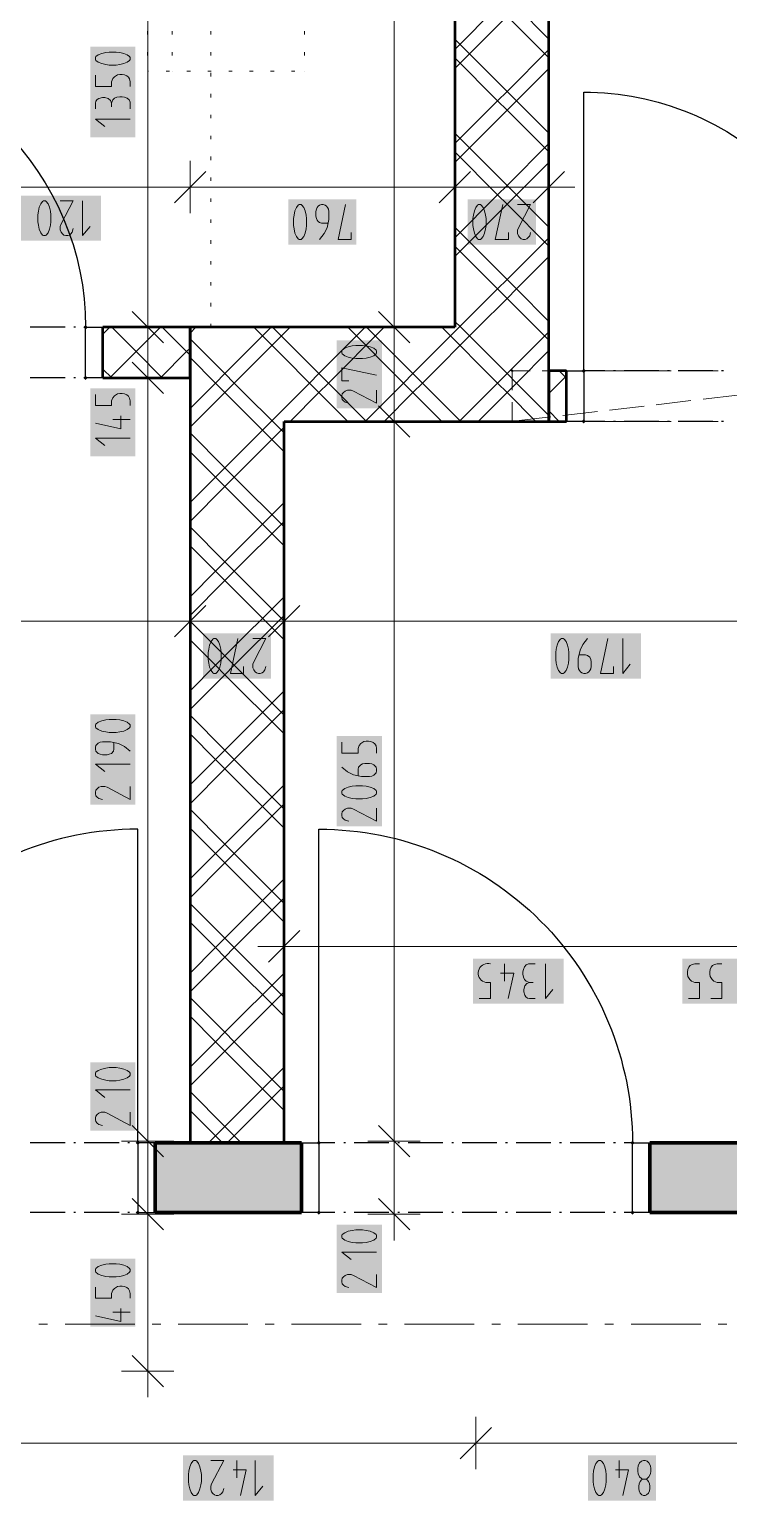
# Model space of a CAD drawing. Header units: millimetres. Extents: x 0 to 594, y 0 to 420.
# Drawn here: x 488.66 to 509.23, y 229.89 to 273.16 of the extents above; entities that cross this region are included whole.
import ezdxf

# ---------------------------------------------------------------- set-up
doc = ezdxf.new("R2010")
doc.units = ezdxf.units.MM
doc.header["$LTSCALE"] = 8
for name, color, linetype in [('PDF_Dvere', 7, 'Continuous'), ('PDF_Koty delkove', 7, 'Continuous'), ('PDF_Nabytek', 7, 'Continuous'), ('PDF_Osy hlavni', 7, 'Continuous'), ('PDF_Preklady', 7, 'Continuous'), ('PDF_Pricky zdene', 7, 'Continuous'), ('PDF_Steny akusticke', 7, 'Continuous'), ('PDF_Steny obvodove nosne', 7, 'Continuous')]:
    doc.layers.add(name, color=color, linetype=linetype)

msp = doc.modelspace()

# ---------------------------------------------------------------- linework, layer by layer
at = {"layer": 'PDF_Dvere', "lineweight": 25}
for points in [[(482.112, 264.398), (482.112, 272.598, -0.414213), (490.312, 264.398), (490.272, 264.398)], [(505.596, 263.117), (504.97, 263.117), (504.97, 271.317, -0.414214), (513.17, 263.117), (512.514, 263.117)], [(491.849, 240.413), (491.849, 249.638, 0.414214), (482.624, 240.413), (483.353, 240.413)], [(497.652, 240.413), (497.18, 240.413), (497.18, 249.638, -0.414214), (506.405, 240.413), (506.159, 240.413)]]:
    msp.add_lwpolyline(points, format="xyb", dxfattribs=at)
for points in [[(489.708, 264.398), (488.683, 264.398)], [(490.016, 264.398), (489.965, 264.398)], [(505.903, 263.117), (505.852, 263.117)], [(507.184, 263.117), (506.159, 263.117)], [(507.492, 263.117), (507.441, 263.117)], [(508.773, 263.117), (507.748, 263.117)], [(509.081, 263.117), (509.029, 263.117)], [(489.708, 262.912), (488.683, 262.912)], [(490.016, 262.912), (489.965, 262.912)], [(490.312, 262.912), (490.272, 262.912)], [(505.596, 261.631), (504.97, 261.631)], [(505.903, 261.631), (505.852, 261.631)], [(507.184, 261.631), (506.159, 261.631)], [(507.492, 261.631), (507.441, 261.631)], [(508.773, 261.631), (507.748, 261.631)], [(509.081, 261.631), (509.029, 261.631)], [(489.708, 240.413), (488.683, 240.413)], [(490.016, 240.413), (489.965, 240.413)], [(491.297, 240.413), (490.272, 240.413)], [(491.604, 240.413), (491.553, 240.413)], [(497.959, 240.413), (497.908, 240.413)], [(499.241, 240.413), (498.216, 240.413)], [(499.548, 240.413), (499.497, 240.413)], [(500.829, 240.413), (499.804, 240.413)], [(501.137, 240.413), (501.086, 240.413)], [(502.418, 240.413), (501.393, 240.413)], [(502.726, 240.413), (502.674, 240.413)], [(504.007, 240.413), (502.982, 240.413)], [(504.314, 240.413), (504.263, 240.413)], [(505.596, 240.413), (504.571, 240.413)], [(505.903, 240.413), (505.852, 240.413)], [(489.708, 238.363), (488.683, 238.363)], [(490.016, 238.363), (489.965, 238.363)], [(491.297, 238.363), (490.272, 238.363)], [(491.604, 238.363), (491.553, 238.363)], [(497.652, 238.363), (497.18, 238.363)], [(497.959, 238.363), (497.908, 238.363)], [(499.241, 238.363), (498.216, 238.363)], [(499.548, 238.363), (499.497, 238.363)], [(500.829, 238.363), (499.804, 238.363)], [(501.137, 238.363), (501.086, 238.363)], [(502.418, 238.363), (501.393, 238.363)], [(502.726, 238.363), (502.674, 238.363)], [(504.007, 238.363), (502.982, 238.363)], [(504.314, 238.363), (504.263, 238.363)], [(505.596, 238.363), (504.571, 238.363)], [(505.903, 238.363), (505.852, 238.363)], [(506.405, 238.363), (506.159, 238.363)]]:
    msp.add_lwpolyline(points, dxfattribs=at)
for points in [[(490.824, 262.912), (490.312, 262.912), (490.312, 264.398), (490.824, 264.398)], [(504.97, 261.631), (504.457, 261.631), (504.457, 263.117), (504.97, 263.117)], [(491.849, 238.363), (492.362, 238.363), (492.362, 240.413), (491.849, 240.413)], [(497.18, 238.363), (496.667, 238.363), (496.667, 240.413), (497.18, 240.413)], [(506.917, 238.363), (506.405, 238.363), (506.405, 240.413), (506.917, 240.413)]]:
    msp.add_lwpolyline(points, close=True, dxfattribs=at)
at = {"layer": 'PDF_Dvere', "lineweight": 25, "transparency": 33554559}
for points in [[(490.376, 264.398), (490.312, 264.334), (490.312, 264.462), (490.248, 264.398)], [(505.034, 263.117), (504.97, 263.053), (504.97, 263.181), (504.906, 263.117)], [(490.376, 262.912), (490.312, 262.848), (490.312, 262.976), (490.248, 262.912)], [(505.034, 261.631), (504.97, 261.567), (504.97, 261.695), (504.906, 261.631)], [(491.913, 240.413), (491.849, 240.349), (491.849, 240.477), (491.785, 240.413)], [(497.244, 240.413), (497.18, 240.349), (497.18, 240.477), (497.116, 240.413)], [(506.469, 240.413), (506.405, 240.349), (506.405, 240.477), (506.341, 240.413)], [(491.913, 238.363), (491.849, 238.299), (491.849, 238.428), (491.785, 238.363)], [(497.244, 238.363), (497.18, 238.299), (497.18, 238.428), (497.116, 238.363)], [(506.469, 238.363), (506.405, 238.299), (506.405, 238.428), (506.341, 238.363)]]:
    msp.add_solid(points, dxfattribs=at)
at = {"layer": 'PDF_Koty delkove', "lineweight": 18}
for points in [[(499.39, 320.824), (499.39, 320.055), (499.39, 264.398), (499.39, 261.631), (499.39, 240.465), (499.39, 238.312), (499.39, 237.543)], [(492.14, 233.7), (492.14, 238.312), (492.14, 240.465), (492.14, 262.912), (492.14, 264.398), (492.14, 278.236), (492.14, 320.055)], [(490.602, 271.81), (490.602, 271.482), (491.08, 271.482), (491.08, 271.619), (491.115, 271.714), (491.166, 271.769), (491.251, 271.823), (491.319, 271.837), (491.387, 271.837), (491.456, 271.823), (491.524, 271.796), (491.575, 271.755), (491.61, 271.701), (491.627, 271.619), (491.627, 271.482)], [(490.602, 270.825), (490.602, 270.989), (490.619, 271.044), (490.654, 271.098), (490.705, 271.126), (490.806, 271.153), (490.875, 271.153), (490.977, 271.126), (491.046, 271.071), (491.08, 270.989), (491.08, 270.88)], [(491.319, 271.18), (491.234, 271.166), (491.166, 271.139), (491.115, 271.084), (491.08, 270.989)], [(491.627, 270.825), (491.627, 271.016), (491.592, 271.084), (491.541, 271.139), (491.456, 271.166), (491.387, 271.18), (491.319, 271.18)], [(491.627, 270.523), (490.602, 270.523), (490.875, 270.305)], [(493.387, 269.29), (493.387, 268.521), (493.387, 267.752)], [(501.177, 269.29), (501.177, 268.521), (501.177, 267.752)], [(503.945, 269.29), (503.945, 268.521), (503.945, 267.752)], [(493.849, 268.982), (492.926, 268.06)], [(501.638, 268.982), (500.716, 268.06)], [(504.406, 268.982), (503.483, 268.06)], [(503.945, 268.521), (501.497, 268.521), (501.177, 268.521), (493.387, 268.521), (481.087, 268.521), (478.935, 268.521), (477.807, 268.521), (460.383, 268.521), (459.511, 268.521), (457.051, 268.521), (456.179, 268.521), (438.755, 268.521), (437.628, 268.521), (436.142, 268.521)], [(503.945, 268.521), (504.713, 268.521)], [(489.047, 267.111), (489.074, 267.095), (489.129, 267.095), (489.157, 267.111), (489.211, 267.18), (489.252, 267.282), (489.28, 267.402), (489.294, 267.504), (489.294, 267.709), (489.28, 267.811), (489.252, 267.931), (489.211, 268.033), (489.157, 268.102), (489.129, 268.12), (489.074, 268.12), (489.047, 268.102), (488.992, 268.033), (488.951, 267.931), (488.924, 267.811), (488.91, 267.709)], [(489.567, 268.12), (489.951, 268.12), (489.594, 267.436), (489.567, 267.367), (489.567, 267.265), (489.594, 267.197), (489.635, 267.146), (489.676, 267.111), (489.732, 267.095), (489.786, 267.095), (489.841, 267.111), (489.882, 267.146), (489.923, 267.197), (489.951, 267.299)], [(490.224, 268.12), (490.224, 267.095), (490.443, 267.367)], [(497.446, 267.461), (497.255, 267.461), (497.2, 267.479), (497.159, 267.512), (497.131, 267.547), (497.104, 267.597), (497.09, 267.666), (497.09, 267.802), (497.104, 267.871), (497.131, 267.922), (497.159, 267.956), (497.2, 267.991), (497.255, 268.009), (497.309, 268.009), (497.364, 267.991), (497.405, 267.956), (497.432, 267.922)], [(497.432, 267.922), (497.46, 267.871), (497.474, 267.802), (497.474, 267.564), (497.419, 267.325), (497.337, 267.154), (497.2, 266.984)], [(498.131, 267.188), (498.131, 266.984), (497.747, 266.984), (497.966, 268.009)], [(502.753, 267.188), (502.753, 266.984), (502.369, 266.984), (502.588, 268.009)], [(503.026, 268.009), (503.41, 268.009), (503.053, 267.325), (503.026, 267.256), (503.026, 267.154), (503.053, 267.086), (503.094, 267.035), (503.135, 267), (503.19, 266.984), (503.245, 266.984)], [(488.91, 267.709), (488.91, 267.504), (488.924, 267.402), (488.951, 267.282), (488.992, 267.18), (489.047, 267.111)], [(503.245, 266.984), (503.3, 267), (503.341, 267.035), (503.382, 267.086), (503.41, 267.188)], [(492.601, 263.937), (491.679, 264.859)], [(499.851, 263.937), (498.928, 264.86)], [(492.909, 264.398), (492.14, 264.398), (491.371, 264.398)], [(500.158, 264.398), (499.39, 264.398), (498.621, 264.398)], [(497.868, 263.727), (497.852, 263.699), (497.852, 263.645), (497.868, 263.617), (497.937, 263.563), (498.04, 263.522), (498.16, 263.494), (498.261, 263.48), (498.466, 263.48), (498.568, 263.494), (498.688, 263.522), (498.791, 263.563), (498.86, 263.617), (498.877, 263.645), (498.877, 263.699), (498.86, 263.727), (498.791, 263.781), (498.688, 263.822), (498.568, 263.85), (498.466, 263.863)], [(498.466, 263.863), (498.261, 263.863), (498.16, 263.85), (498.04, 263.822), (497.937, 263.781), (497.868, 263.727)], [(492.601, 262.451), (491.679, 263.373)], [(498.056, 262.823), (497.852, 262.823), (497.852, 263.206), (498.877, 262.988)], [(492.909, 262.912), (492.14, 262.912), (491.371, 262.912)], [(490.602, 262.424), (490.602, 262.095), (491.08, 262.095), (491.08, 262.233), (491.115, 262.328), (491.166, 262.383), (491.251, 262.437), (491.319, 262.451), (491.387, 262.451), (491.456, 262.437), (491.524, 262.41), (491.575, 262.369), (491.61, 262.315), (491.627, 262.233), (491.627, 262.095)], [(498.877, 262.549), (498.877, 262.166), (498.193, 262.522), (498.125, 262.549), (498.022, 262.549), (497.955, 262.522), (497.903, 262.481), (497.868, 262.44), (497.852, 262.385), (497.852, 262.331), (497.868, 262.276), (497.903, 262.235), (497.955, 262.194), (498.056, 262.166)], [(491.354, 261.794), (491.354, 261.41), (490.602, 261.575)], [(499.851, 261.169), (498.928, 262.092)], [(491.627, 261.685), (491.115, 261.685)], [(500.158, 261.631), (499.39, 261.631), (498.621, 261.631)], [(491.627, 261.137), (490.602, 261.137), (490.875, 260.918)], [(493.849, 256.216), (492.926, 255.293)], [(493.387, 256.523), (493.387, 255.754), (493.387, 254.986)], [(496.616, 256.216), (495.694, 255.293)], [(496.155, 256.523), (496.155, 255.754), (496.155, 254.986)], [(545.764, 255.754), (541.232, 255.754), (538.589, 255.754), (537.823, 255.754), (526.802, 255.754), (515.63, 255.754), (514.502, 255.754), (496.155, 255.754), (493.387, 255.754), (481.087, 255.754), (478.935, 255.754)], [(494.306, 254.831), (494.292, 254.933), (494.264, 255.053), (494.223, 255.156), (494.168, 255.224), (494.141, 255.242), (494.086, 255.242), (494.058, 255.224), (494.004, 255.156), (493.963, 255.053), (493.936, 254.933), (493.922, 254.831)], [(494.963, 254.421), (494.963, 254.217), (494.579, 254.217), (494.798, 255.242)], [(495.236, 255.242), (495.62, 255.242), (495.263, 254.558), (495.236, 254.49), (495.236, 254.387), (495.263, 254.319), (495.304, 254.268), (495.345, 254.233), (495.4, 254.217), (495.455, 254.217), (495.51, 254.233), (495.551, 254.268), (495.592, 254.319), (495.62, 254.421)], [(504.192, 254.405), (504.233, 254.302), (504.287, 254.233), (504.315, 254.217), (504.369, 254.217), (504.397, 254.233), (504.452, 254.302), (504.493, 254.405), (504.521, 254.524), (504.535, 254.626), (504.535, 254.831), (504.521, 254.933), (504.493, 255.053), (504.452, 255.156), (504.397, 255.224), (504.369, 255.242), (504.315, 255.242), (504.287, 255.224), (504.233, 255.156), (504.192, 255.053), (504.165, 254.933), (504.151, 254.831)], [(505.082, 255.242), (504.944, 255.071), (504.862, 254.9), (504.808, 254.661), (504.808, 254.421), (504.822, 254.353), (504.849, 254.302), (504.876, 254.268), (504.917, 254.233), (504.972, 254.217), (505.026, 254.217), (505.082, 254.233), (505.123, 254.268), (505.15, 254.302), (505.178, 254.353), (505.192, 254.421), (505.192, 254.558), (505.178, 254.626), (505.15, 254.695), (505.082, 254.746), (505.026, 254.763), (504.835, 254.763)], [(505.849, 254.421), (505.849, 254.217), (505.465, 254.217), (505.684, 255.242)], [(506.122, 255.242), (506.122, 254.217), (506.341, 254.49)], [(493.922, 254.831), (493.922, 254.626), (493.936, 254.524), (493.963, 254.405), (494.004, 254.302), (494.058, 254.233), (494.086, 254.217), (494.141, 254.217), (494.168, 254.233), (494.223, 254.302), (494.264, 254.405), (494.292, 254.524), (494.306, 254.626), (494.306, 254.831)], [(504.151, 254.831), (504.151, 254.626), (504.165, 254.524), (504.192, 254.405)], [(491.216, 252.866), (491.011, 252.866), (490.91, 252.852), (490.79, 252.825), (490.687, 252.784), (490.619, 252.729), (490.602, 252.702), (490.602, 252.647), (490.619, 252.619), (490.687, 252.565), (490.79, 252.524), (490.91, 252.496), (491.011, 252.482), (491.216, 252.482), (491.319, 252.496), (491.439, 252.524), (491.541, 252.565), (491.61, 252.619), (491.627, 252.647), (491.627, 252.702), (491.61, 252.729), (491.541, 252.784), (491.439, 252.825), (491.319, 252.852), (491.216, 252.866)], [(491.627, 251.935), (491.456, 252.072), (491.285, 252.155), (491.046, 252.209), (490.806, 252.209), (490.739, 252.195), (490.687, 252.168), (490.654, 252.141), (490.619, 252.1), (490.602, 252.044), (490.602, 251.99), (490.619, 251.935), (490.654, 251.894), (490.687, 251.867), (490.739, 251.839), (490.806, 251.825), (490.944, 251.825), (491.011, 251.839), (491.08, 251.867), (491.131, 251.935), (491.149, 251.99), (491.149, 252.182)], [(497.852, 252.198), (497.852, 251.87), (498.33, 251.87), (498.33, 252.007), (498.365, 252.102), (498.416, 252.157), (498.501, 252.211), (498.568, 252.225), (498.637, 252.225), (498.706, 252.211), (498.774, 252.184), (498.825, 252.143), (498.86, 252.089), (498.877, 252.007), (498.877, 251.87)], [(491.627, 251.552), (490.602, 251.552), (490.875, 251.333)], [(498.671, 251.568), (498.74, 251.554), (498.791, 251.527), (498.825, 251.5), (498.86, 251.459), (498.877, 251.404), (498.877, 251.35), (498.86, 251.295), (498.825, 251.254), (498.791, 251.226), (498.74, 251.199), (498.671, 251.185), (498.432, 251.185), (498.193, 251.24), (498.022, 251.322), (497.852, 251.459)], [(498.33, 251.213), (498.33, 251.404), (498.347, 251.459), (498.381, 251.5), (498.416, 251.527), (498.466, 251.554), (498.535, 251.568), (498.671, 251.568)], [(491.627, 250.895), (491.627, 250.511), (490.944, 250.868), (490.875, 250.895), (490.772, 250.895), (490.705, 250.868), (490.654, 250.827), (490.619, 250.785), (490.602, 250.73), (490.602, 250.676), (490.619, 250.621), (490.654, 250.58), (490.705, 250.539), (490.806, 250.511)], [(498.877, 250.254), (498.877, 249.87), (498.193, 250.227), (498.125, 250.254), (498.022, 250.254), (497.955, 250.227), (497.903, 250.186), (497.868, 250.145), (497.852, 250.09), (497.852, 250.036), (497.868, 249.981), (497.903, 249.939), (497.955, 249.898), (498.056, 249.87)], [(496.616, 246.652), (495.694, 245.73)], [(496.155, 246.96), (496.155, 246.191), (496.155, 245.422)], [(496.155, 246.191), (495.386, 246.191)], [(545.764, 246.191), (529.394, 246.191), (520.806, 246.191), (519.217, 246.191), (511.53, 246.191), (509.941, 246.191), (496.155, 246.191)], [(502.527, 245.405), (502.911, 245.405), (502.746, 244.653)], [(502.637, 245.678), (502.637, 245.166)], [(503.54, 245.678), (503.349, 245.678), (503.281, 245.643), (503.226, 245.592), (503.198, 245.507), (503.184, 245.438), (503.184, 245.37), (503.198, 245.285), (503.226, 245.217), (503.281, 245.166), (503.376, 245.131)], [(503.842, 245.678), (503.842, 244.653), (504.06, 244.926)], [(508.051, 244.653), (508.38, 244.653), (508.38, 245.131), (508.242, 245.131), (508.147, 245.166), (508.092, 245.217), (508.038, 245.302), (508.024, 245.37), (508.024, 245.438), (508.038, 245.507), (508.065, 245.575), (508.106, 245.626), (508.16, 245.661), (508.242, 245.678), (508.38, 245.678)], [(508.681, 245.37), (508.681, 245.438), (508.695, 245.507), (508.722, 245.575), (508.763, 245.626), (508.817, 245.661), (508.899, 245.678), (509.037, 245.678)], [(508.708, 244.653), (509.037, 244.653), (509.037, 245.131), (508.899, 245.131), (508.804, 245.166), (508.749, 245.217), (508.695, 245.302), (508.681, 245.37)], [(503.54, 244.653), (503.376, 244.653), (503.321, 244.67), (503.267, 244.705), (503.239, 244.756), (503.212, 244.857), (503.212, 244.926), (503.239, 245.028), (503.294, 245.097), (503.376, 245.131), (503.485, 245.131)], [(491.216, 242.624), (491.011, 242.624), (490.91, 242.61), (490.79, 242.582), (490.687, 242.541), (490.619, 242.487), (490.602, 242.459), (490.602, 242.405), (490.619, 242.377), (490.687, 242.323), (490.79, 242.282), (490.91, 242.254), (491.011, 242.24), (491.216, 242.24), (491.319, 242.254), (491.439, 242.282), (491.541, 242.323), (491.61, 242.377), (491.627, 242.405), (491.627, 242.459), (491.61, 242.487), (491.541, 242.541)], [(491.541, 242.541), (491.439, 242.582), (491.319, 242.61), (491.216, 242.624)], [(491.627, 241.967), (490.602, 241.967), (490.875, 241.748)], [(491.627, 241.309), (491.627, 240.926), (490.944, 241.282), (490.875, 241.309), (490.772, 241.309), (490.705, 241.282), (490.654, 241.241), (490.619, 241.2), (490.602, 241.145), (490.602, 241.091), (490.619, 241.036), (490.654, 240.995), (490.705, 240.954), (490.806, 240.926)], [(492.601, 240.003), (491.679, 240.926)], [(499.851, 240.003), (498.928, 240.926)], [(492.909, 240.465), (492.14, 240.465), (491.371, 240.465)], [(500.158, 240.465), (499.39, 240.465), (498.621, 240.465)], [(492.601, 237.851), (491.679, 238.773)], [(499.851, 237.851), (498.928, 238.773)], [(492.909, 238.312), (492.14, 238.312), (491.371, 238.312)], [(500.158, 238.312), (499.39, 238.312), (498.621, 238.312)], [(498.466, 237.851), (498.261, 237.851), (498.16, 237.837), (498.04, 237.81), (497.937, 237.769), (497.868, 237.715), (497.852, 237.687), (497.852, 237.633), (497.868, 237.605), (497.937, 237.551), (498.04, 237.51), (498.16, 237.482), (498.261, 237.468), (498.466, 237.468), (498.568, 237.482), (498.688, 237.51), (498.791, 237.551), (498.86, 237.605), (498.877, 237.633)], [(498.877, 237.633), (498.877, 237.687), (498.86, 237.715), (498.791, 237.769), (498.688, 237.81), (498.568, 237.837), (498.466, 237.851)], [(498.877, 237.194), (497.852, 237.194), (498.125, 236.976)], [(491.216, 236.855), (491.011, 236.855), (490.91, 236.841), (490.79, 236.814), (490.687, 236.773), (490.619, 236.719), (490.602, 236.691), (490.602, 236.636), (490.619, 236.609), (490.687, 236.554), (490.79, 236.513)], [(490.79, 236.513), (490.91, 236.485), (491.011, 236.471), (491.216, 236.471), (491.319, 236.485), (491.439, 236.513), (491.541, 236.554), (491.61, 236.609), (491.627, 236.636), (491.627, 236.691), (491.61, 236.719), (491.541, 236.773), (491.439, 236.814), (491.319, 236.841), (491.216, 236.855)], [(498.877, 236.537), (498.877, 236.154), (498.193, 236.51), (498.125, 236.537), (498.022, 236.537), (497.955, 236.51), (497.903, 236.469), (497.868, 236.428), (497.852, 236.373), (497.852, 236.319), (497.868, 236.264), (497.903, 236.223), (497.955, 236.182), (498.056, 236.154)], [(490.602, 236.171), (490.602, 235.842), (491.08, 235.842), (491.08, 235.979), (491.115, 236.075), (491.166, 236.13), (491.251, 236.184), (491.319, 236.198), (491.387, 236.198), (491.456, 236.184), (491.524, 236.157), (491.575, 236.116), (491.61, 236.062), (491.627, 235.979), (491.627, 235.842)], [(491.354, 235.541), (491.354, 235.157), (490.602, 235.322)], [(491.627, 235.432), (491.115, 235.432)], [(492.601, 233.239), (491.679, 234.161)], [(492.909, 233.7), (492.14, 233.7), (491.371, 233.7)], [(492.14, 233.7), (492.14, 232.931)], [(502.253, 232.043), (501.331, 231.12)], [(501.792, 232.35), (501.792, 231.581), (501.792, 230.813)], [(544.944, 231.581), (527.533, 231.581), (514.611, 231.581), (510.402, 231.581), (501.792, 231.581), (487.237, 231.581), (481.087, 231.581), (476.182, 231.581), (471.637, 231.581), (470.838, 231.581), (469.351, 231.581), (434.86, 231.581), (428.813, 231.581), (416.513, 231.581), (405.084, 231.581)], [(493.555, 230.044), (493.583, 230.06), (493.638, 230.129), (493.679, 230.231), (493.707, 230.351), (493.72, 230.453), (493.72, 230.658), (493.707, 230.76), (493.679, 230.88), (493.638, 230.983), (493.583, 231.051), (493.555, 231.069), (493.501, 231.069), (493.473, 231.051), (493.419, 230.983), (493.378, 230.88), (493.351, 230.76), (493.337, 230.658)], [(493.994, 231.069), (494.378, 231.069), (494.021, 230.385), (493.994, 230.317), (493.994, 230.214), (494.021, 230.146), (494.062, 230.095), (494.103, 230.06), (494.158, 230.044), (494.212, 230.044), (494.267, 230.06), (494.309, 230.095), (494.35, 230.146), (494.378, 230.248)], [(494.76, 231.069), (494.76, 230.556)], [(495.308, 231.069), (495.308, 230.044), (495.527, 230.317)], [(506.015, 231.069), (506.015, 230.556)], [(493.337, 230.658), (493.337, 230.453), (493.351, 230.351), (493.378, 230.231), (493.419, 230.129), (493.473, 230.06), (493.501, 230.044), (493.555, 230.044)], [(494.651, 230.795), (495.035, 230.795), (494.869, 230.044)], [(505.905, 230.795), (506.289, 230.795), (506.124, 230.044)], [(506.809, 230.522), (506.836, 230.504), (506.877, 230.453), (506.904, 230.385), (506.918, 230.317), (506.918, 230.248), (506.904, 230.18), (506.877, 230.112), (506.822, 230.06), (506.781, 230.044), (506.727, 230.044), (506.686, 230.06), (506.63, 230.112), (506.603, 230.18), (506.589, 230.248), (506.589, 230.317), (506.603, 230.385), (506.63, 230.453), (506.672, 230.504), (506.699, 230.522)]]:
    msp.add_lwpolyline(points, dxfattribs=at)
for points in [[(491.216, 272.494), (491.011, 272.494), (490.91, 272.48), (490.79, 272.453), (490.687, 272.412), (490.619, 272.358), (490.602, 272.33), (490.602, 272.276), (490.619, 272.248), (490.687, 272.194), (490.79, 272.153), (490.91, 272.125), (491.011, 272.111), (491.216, 272.111), (491.319, 272.125), (491.439, 272.153), (491.541, 272.194), (491.61, 272.248), (491.627, 272.276), (491.627, 272.33), (491.61, 272.358), (491.541, 272.412), (491.439, 272.453), (491.319, 272.48)], [(496.433, 267.597), (496.433, 267.392), (496.447, 267.291), (496.474, 267.171), (496.515, 267.069), (496.57, 267), (496.598, 266.984), (496.652, 266.984), (496.68, 267), (496.734, 267.069), (496.775, 267.171), (496.803, 267.291), (496.817, 267.392), (496.817, 267.597), (496.803, 267.7), (496.775, 267.82), (496.734, 267.922), (496.68, 267.991), (496.652, 268.009), (496.598, 268.009), (496.57, 267.991), (496.515, 267.922), (496.474, 267.82), (496.447, 267.7)], [(501.712, 267.597), (501.712, 267.392), (501.726, 267.291), (501.753, 267.171), (501.794, 267.069), (501.848, 267), (501.876, 266.984), (501.93, 266.984), (501.958, 267), (502.013, 267.069), (502.054, 267.171), (502.082, 267.291), (502.096, 267.392), (502.096, 267.597), (502.082, 267.7), (502.054, 267.82), (502.013, 267.922), (501.958, 267.991), (501.93, 268.009), (501.876, 268.009), (501.848, 267.991), (501.794, 267.922), (501.753, 267.82), (501.726, 267.7)], [(498.466, 250.911), (498.261, 250.911), (498.16, 250.897), (498.04, 250.87), (497.937, 250.829), (497.868, 250.775), (497.852, 250.747), (497.852, 250.693), (497.868, 250.665), (497.937, 250.611), (498.04, 250.569), (498.16, 250.542), (498.261, 250.528), (498.466, 250.528), (498.568, 250.542), (498.688, 250.569), (498.791, 250.611), (498.86, 250.665), (498.877, 250.693), (498.877, 250.747), (498.86, 250.775), (498.791, 250.829), (498.688, 250.87), (498.568, 250.897)], [(505.248, 230.658), (505.248, 230.453), (505.262, 230.351), (505.289, 230.231), (505.33, 230.129), (505.385, 230.06), (505.412, 230.044), (505.467, 230.044), (505.495, 230.06), (505.549, 230.129), (505.59, 230.231), (505.618, 230.351), (505.632, 230.453), (505.632, 230.658), (505.618, 230.76), (505.59, 230.88), (505.549, 230.983), (505.495, 231.051), (505.467, 231.069), (505.412, 231.069), (505.385, 231.051), (505.33, 230.983), (505.289, 230.88), (505.262, 230.76)], [(506.562, 230.829), (506.562, 230.76), (506.576, 230.675), (506.617, 230.59), (506.672, 230.539), (506.699, 230.522), (506.809, 230.522), (506.836, 230.539), (506.891, 230.59), (506.932, 230.675), (506.946, 230.76), (506.946, 230.829), (506.932, 230.914), (506.891, 231), (506.836, 231.051), (506.781, 231.069), (506.727, 231.069), (506.672, 231.051), (506.617, 231), (506.576, 230.914)]]:
    msp.add_lwpolyline(points, close=True, dxfattribs=at)
msp.add_lwpolyline([(501.897, 244.653), (502.226, 244.653), (502.226, 245.131), (502.089, 245.131), (501.994, 245.166, -0.843864), (502.226, 245.678)], format="xyb", dxfattribs=at)
at = {"layer": 'PDF_Koty delkove', "color": 7, "lineweight": 18, "true_color": 0xffffff, "transparency": 33554559}
for points in [[(491.781, 269.986), (491.781, 272.648), (490.449, 269.986), (490.449, 272.648)], [(490.762, 268.273), (488.1, 268.273), (490.762, 266.941), (488.1, 266.941)], [(498.285, 268.162), (496.28, 268.162), (498.285, 266.83), (496.28, 266.83)], [(503.563, 268.162), (501.559, 268.162), (503.563, 266.83), (501.559, 266.83)], [(499.031, 262.012), (499.031, 264.017), (497.698, 262.012), (497.698, 264.017)], [(491.781, 260.6), (491.781, 262.604), (490.449, 260.6), (490.449, 262.604)], [(495.773, 255.396), (493.769, 255.396), (495.773, 254.063), (493.769, 254.063)], [(506.659, 255.396), (503.997, 255.396), (506.659, 254.063), (503.997, 254.063)], [(491.781, 250.357), (491.781, 253.019), (490.449, 250.357), (490.449, 253.019)], [(499.031, 249.717), (499.031, 252.379), (497.698, 249.717), (497.698, 252.379)], [(504.379, 245.832), (501.717, 245.832), (504.379, 244.5), (501.717, 244.5)], [(509.875, 245.832), (507.871, 245.832), (509.875, 244.5), (507.871, 244.5)], [(491.781, 240.772), (491.781, 242.777), (490.449, 240.772), (490.449, 242.777)], [(499.031, 236), (499.031, 238.005), (497.698, 236), (497.698, 238.005)], [(491.781, 235.004), (491.781, 237.008), (490.449, 235.004), (490.449, 237.008)], [(495.845, 231.223), (493.183, 231.223), (495.845, 229.89), (493.183, 229.89)], [(507.1, 231.223), (505.095, 231.223), (507.1, 229.89), (505.095, 229.89)]]:
    msp.add_solid(points, dxfattribs=at)
at = {"layer": 'PDF_Nabytek', "lineweight": 13}
for points in [[(492.139, 273.006), (492.139, 273.108)], [(492.857, 273.006), (492.857, 273.108)], [(494.002, 273.006), (494.002, 273.108)], [(496.752, 273.006), (496.752, 273.108)], [(501.177, 273.006), (501.177, 273.108)], [(492.139, 272.391), (492.139, 272.493)], [(492.857, 272.391), (492.857, 272.493)], [(494.002, 272.391), (494.002, 272.493)], [(496.752, 272.391), (496.752, 272.493)], [(501.177, 272.391), (501.177, 272.493)], [(492.139, 271.932), (492.139, 271.932)], [(492.168, 271.932), (492.139, 271.932)], [(492.139, 271.932), (492.139, 271.932)], [(492.783, 271.932), (492.681, 271.932)], [(492.857, 271.932), (492.857, 271.932)], [(493.398, 271.932), (493.296, 271.932)], [(494.013, 271.932), (493.911, 271.932)], [(494.002, 271.776), (494.002, 271.878)], [(494.628, 271.932), (494.526, 271.932)], [(495.243, 271.932), (495.141, 271.932)], [(495.858, 271.932), (495.756, 271.932)], [(496.473, 271.932), (496.371, 271.932)], [(496.752, 271.932), (496.752, 271.932)], [(496.752, 271.932), (496.752, 271.932)], [(501.177, 271.776), (501.177, 271.878)], [(494.002, 271.161), (494.002, 271.263)], [(501.177, 271.161), (501.177, 271.263)], [(494.002, 270.546), (494.002, 270.648)], [(501.177, 270.546), (501.177, 270.648)], [(494.002, 269.931), (494.002, 270.033)], [(501.177, 269.931), (501.177, 270.033)], [(494.002, 269.316), (494.002, 269.418)], [(501.177, 269.316), (501.177, 269.418)], [(494.002, 268.701), (494.002, 268.803)], [(501.177, 268.701), (501.177, 268.803)], [(494.002, 268.086), (494.002, 268.188)], [(501.177, 268.086), (501.177, 268.188)], [(494.002, 267.471), (494.002, 267.573)], [(501.177, 267.471), (501.177, 267.573)], [(494.002, 266.856), (494.002, 266.958)], [(501.177, 266.856), (501.177, 266.958)], [(494.002, 266.241), (494.002, 266.343)], [(501.177, 266.241), (501.177, 266.343)], [(494.002, 265.626), (494.002, 265.728)], [(501.177, 265.626), (501.177, 265.728)], [(494.002, 265.011), (494.002, 265.113)], [(501.177, 265.011), (501.177, 265.113)], [(494.013, 264.398), (494.002, 264.398), (494.002, 264.498)], [(494.002, 264.398), (494.002, 264.398)], [(494.628, 264.398), (494.526, 264.398)], [(495.243, 264.398), (495.141, 264.398)], [(495.858, 264.398), (495.756, 264.398)], [(496.473, 264.398), (496.371, 264.398)], [(497.088, 264.398), (496.986, 264.398)], [(497.703, 264.398), (497.601, 264.398)], [(498.318, 264.398), (498.216, 264.398)], [(498.933, 264.398), (498.831, 264.398)], [(499.548, 264.398), (499.446, 264.398)], [(500.163, 264.398), (500.061, 264.398)], [(500.778, 264.398), (500.676, 264.398)], [(501.177, 264.398), (501.177, 264.498)], [(501.177, 264.398), (501.177, 264.398)], [(501.177, 264.398), (501.177, 264.398)]]:
    msp.add_lwpolyline(points, dxfattribs=at)
at = {"layer": 'PDF_Osy hlavni', "lineweight": 18}
for points in [[(489.196, 235.083), (488.94, 235.083)], [(491.758, 235.083), (489.708, 235.083)], [(492.527, 235.083), (492.271, 235.083)], [(495.089, 235.083), (493.039, 235.083)], [(495.858, 235.083), (495.602, 235.083)], [(498.421, 235.083), (496.371, 235.083)], [(499.189, 235.083), (498.933, 235.083)], [(501.752, 235.083), (499.702, 235.083)], [(502.521, 235.083), (502.264, 235.083)], [(505.083, 235.083), (503.033, 235.083)], [(505.852, 235.083), (505.596, 235.083)], [(508.414, 235.083), (506.364, 235.083)], [(509.183, 235.083), (508.927, 235.083)]]:
    msp.add_lwpolyline(points, dxfattribs=at)
at = {"layer": 'PDF_Preklady', "lineweight": 18}
for points in [[(503.392, 263.117), (502.868, 263.117)], [(502.868, 262.551), (502.868, 263.117)], [(503.945, 263.117), (503.751, 263.117)], [(504.776, 263.117), (504.457, 263.117), (503.945, 263.117)], [(506.159, 263.117), (505.134, 263.117)], [(507.543, 263.117), (506.518, 263.117)], [(508.927, 263.117), (507.902, 263.117)], [(507.107, 262.122), (508.126, 262.241)], [(508.482, 262.282), (509.5, 262.4)], [(502.868, 261.631), (502.868, 262.192)], [(504.358, 261.804), (505.376, 261.922)], [(505.733, 261.963), (506.751, 262.081)], [(503.392, 261.631), (502.868, 261.631)], [(502.984, 261.644), (504.002, 261.762)], [(503.945, 261.631), (503.751, 261.631)], [(504.776, 261.631), (504.457, 261.631), (503.945, 261.631)], [(506.159, 261.631), (505.134, 261.631)], [(507.543, 261.631), (506.518, 261.631)], [(508.927, 261.631), (507.902, 261.631)]]:
    msp.add_lwpolyline(points, dxfattribs=at)
at = {"layer": 'PDF_Preklady', "lineweight": 18, "transparency": 33554559}
for points in [[(502.915, 263.117), (502.868, 263.071), (502.868, 263.163), (502.822, 263.117)], [(502.868, 263.071), (502.822, 263.117), (502.915, 263.117), (502.868, 263.163)], [(503.991, 263.117), (503.945, 263.071), (503.945, 263.163), (503.899, 263.117)], [(503.991, 263.117), (503.945, 263.071), (503.945, 263.163), (503.899, 263.117)], [(504.503, 263.117), (504.457, 263.071), (504.457, 263.163), (504.411, 263.117)], [(504.503, 263.117), (504.457, 263.071), (504.457, 263.163), (504.411, 263.117)], [(502.868, 261.585), (502.822, 261.631), (502.915, 261.631), (502.868, 261.677)], [(502.915, 261.631), (502.868, 261.585), (502.868, 261.677), (502.822, 261.631)], [(502.823, 261.625), (502.863, 261.677), (502.874, 261.585), (502.914, 261.636)], [(503.991, 261.631), (503.945, 261.585), (503.945, 261.677), (503.899, 261.631)], [(503.991, 261.631), (503.945, 261.585), (503.945, 261.677), (503.899, 261.631)], [(504.503, 261.631), (504.457, 261.585), (504.457, 261.677), (504.411, 261.631)], [(504.503, 261.631), (504.457, 261.585), (504.457, 261.677), (504.411, 261.631)]]:
    msp.add_solid(points, dxfattribs=at)
at = {"layer": 'PDF_Pricky zdene', "lineweight": 9}
for points in [[(491.03, 264.398), (490.824, 264.192)], [(492.516, 264.398), (491.799, 263.681), (491.03, 262.912)], [(492.567, 262.912), (491.799, 263.681), (491.081, 264.398)], [(493.387, 263.578), (493.285, 263.681), (492.567, 264.398)], [(493.387, 263.783), (493.285, 263.681), (492.516, 262.912)], [(491.081, 262.912), (490.824, 263.169)], [(504.457, 262.912), (504.252, 263.117)], [(504.457, 262.963), (503.945, 262.451)], [(504.252, 261.631), (503.945, 261.938)]]:
    msp.add_lwpolyline(points, dxfattribs=at)
at = {"layer": 'PDF_Pricky zdene', "lineweight": 50}
for points in [[(490.824, 262.912), (490.824, 264.398)], [(490.824, 262.912), (493.387, 262.912), (493.387, 264.398), (490.824, 264.398)], [(504.457, 263.117), (503.945, 263.117), (503.945, 261.631), (504.457, 261.631)], [(504.457, 263.117), (504.457, 261.631)]]:
    msp.add_lwpolyline(points, dxfattribs=at)
at = {"layer": 'PDF_Steny akusticke', "lineweight": 50}
for points in [[(503.945, 264.398), (503.945, 320.055), (501.178, 320.055), (501.177, 320.055), (501.177, 264.398)], [(496.155, 264.398), (496.155, 264.398), (493.387, 264.398), (493.387, 264.398), (493.387, 262.912), (493.387, 240.465), (493.387, 240.413), (496.155, 240.413), (496.155, 240.465), (496.155, 261.631)], [(501.177, 264.398), (496.155, 264.398)], [(496.155, 261.631), (502.868, 261.631), (503.945, 261.631), (503.945, 263.117), (503.945, 264.398)]]:
    msp.add_lwpolyline(points, dxfattribs=at)
at = {"layer": 'PDF_Steny akusticke', "lineweight": 9}
for points in [[(503.945, 272.875), (502.991, 273.828), (502.715, 274.105), (501.177, 275.642)], [(501.177, 272.567), (502.438, 273.828)], [(503.945, 272.321), (502.715, 273.551), (501.177, 272.014)], [(503.945, 270.107), (502.991, 271.061), (502.715, 271.337), (501.177, 272.875)], [(502.438, 271.061), (501.177, 272.321)], [(502.715, 271.337), (503.945, 272.567)], [(502.991, 271.061), (503.945, 272.014)], [(502.438, 271.061), (502.715, 271.337)], [(501.177, 269.8), (502.438, 271.061)], [(502.715, 270.784), (502.438, 271.061)], [(502.715, 270.784), (502.991, 271.061)], [(501.177, 269.246), (502.715, 270.784)], [(503.945, 269.554), (502.715, 270.784)], [(503.945, 267.34), (502.991, 268.293), (502.715, 268.57), (501.177, 270.107)], [(502.715, 268.57), (503.945, 269.8)], [(502.438, 268.293), (501.177, 269.554)], [(502.991, 268.293), (503.945, 269.246)], [(501.177, 266.479), (502.715, 268.016), (502.438, 268.293), (501.177, 267.032)], [(502.438, 268.293), (502.715, 268.57)], [(502.715, 268.016), (502.991, 268.293)], [(503.945, 266.786), (502.715, 268.016)], [(503.945, 264.572), (502.991, 265.526), (502.715, 265.802), (501.177, 267.34)], [(502.715, 265.802), (503.945, 267.032)], [(502.438, 265.526), (501.177, 266.786)], [(502.991, 265.526), (503.945, 266.479)], [(502.438, 265.526), (502.715, 265.802)], [(503.945, 264.019), (503.565, 264.398), (502.715, 265.249), (502.438, 265.526), (501.31, 264.398)], [(501.864, 264.398), (502.715, 265.249)], [(502.715, 265.249), (502.991, 265.526)], [(493.387, 264.224), (493.562, 264.398)], [(494.136, 262.758), (494.412, 263.035), (495.776, 264.398)], [(496.155, 263.506), (495.263, 264.398)], [(496.155, 264.06), (495.816, 264.398)], [(496.155, 264.224), (496.329, 264.398)], [(496.903, 262.758), (497.18, 263.035), (498.543, 264.398)], [(497.18, 262.481), (497.457, 262.758), (499.097, 264.398)], [(499.67, 262.758), (498.031, 264.398)], [(501.864, 264.398), (500.224, 262.758), (499.947, 263.035), (498.584, 264.398)], [(499.67, 262.758), (499.947, 263.035), (501.31, 264.398)], [(502.438, 262.758), (500.798, 264.398)], [(501.351, 264.398), (501.177, 264.572)], [(502.715, 263.035), (501.351, 264.398)], [(496.155, 261.292), (494.689, 262.758), (494.412, 263.035), (493.387, 264.06)], [(494.689, 262.758), (496.155, 264.224)], [(498.584, 261.631), (497.457, 262.758), (497.18, 263.035), (496.155, 264.06)], [(503.945, 263.711), (502.991, 262.758), (502.715, 263.035), (503.945, 264.265)], [(494.136, 262.758), (493.387, 263.506)], [(496.903, 262.758), (496.155, 263.506)], [(493.387, 261.456), (494.412, 262.481), (494.136, 262.758), (493.387, 262.01)], [(494.412, 262.481), (494.689, 262.758)], [(496.329, 261.631), (497.18, 262.481), (496.903, 262.758), (496.155, 262.01)], [(499.097, 261.631), (499.947, 262.481), (499.67, 262.758), (498.543, 261.631)], [(499.947, 262.481), (500.224, 262.758)], [(501.351, 261.631), (500.224, 262.758)], [(501.864, 261.631), (502.715, 262.481), (502.438, 262.758), (501.31, 261.631)], [(502.438, 262.758), (502.715, 263.035)], [(502.715, 262.481), (502.991, 262.758)], [(503.945, 261.805), (502.991, 262.758)], [(496.155, 260.739), (494.412, 262.481)], [(498.031, 261.631), (497.18, 262.481)], [(500.798, 261.631), (499.947, 262.481)], [(503.565, 261.631), (502.715, 262.481)], [(494.136, 259.991), (494.412, 260.267), (496.155, 262.01)], [(494.689, 259.991), (496.155, 261.456)], [(496.155, 258.525), (494.689, 259.991), (494.412, 260.267), (493.387, 261.292)], [(494.136, 259.991), (493.387, 260.739)], [(493.387, 258.689), (494.412, 259.714), (494.136, 259.991), (493.387, 259.242)], [(494.412, 259.714), (494.689, 259.991)], [(496.155, 257.972), (494.412, 259.714)], [(494.136, 257.223), (494.412, 257.5), (496.155, 259.242)], [(496.155, 255.758), (494.689, 257.223), (494.412, 257.5), (493.387, 258.525)], [(494.689, 257.223), (496.155, 258.689)], [(494.136, 257.223), (493.387, 257.972)], [(493.387, 255.922), (494.412, 256.947), (494.136, 257.223), (493.387, 256.475)], [(494.412, 256.947), (494.689, 257.223)], [(496.155, 255.204), (494.412, 256.947)], [(494.136, 254.456), (494.412, 254.733), (496.155, 256.475)], [(496.155, 252.99), (494.689, 254.456), (494.412, 254.733), (493.387, 255.758)], [(494.412, 254.179), (494.689, 254.456), (496.155, 255.922)], [(494.136, 254.456), (493.387, 255.204)], [(493.387, 253.154), (494.412, 254.179), (494.136, 254.456), (493.387, 253.708)], [(496.155, 252.437), (494.412, 254.179)], [(494.136, 251.688), (494.412, 251.965), (496.155, 253.708)], [(494.689, 251.688), (496.155, 253.154)], [(496.155, 250.223), (494.689, 251.688), (494.412, 251.965), (493.387, 252.99)], [(494.136, 251.688), (493.387, 252.437)], [(493.387, 250.387), (494.412, 251.412), (494.136, 251.688), (493.387, 250.94)], [(494.412, 251.412), (494.689, 251.688)], [(496.155, 249.669), (494.412, 251.412)], [(493.387, 248.173), (494.136, 248.921), (494.412, 249.198), (496.155, 250.94)], [(496.155, 247.455), (494.689, 248.921), (494.412, 249.198), (493.387, 250.223)], [(494.689, 248.921), (496.155, 250.387)], [(496.155, 246.902), (494.412, 248.644), (494.136, 248.921), (493.387, 249.669)], [(494.412, 248.644), (494.689, 248.921)], [(493.387, 247.619), (494.412, 248.644)], [(493.387, 245.405), (494.136, 246.153), (494.412, 246.43), (496.155, 248.173)], [(494.689, 246.153), (496.155, 247.619)], [(496.155, 244.688), (494.689, 246.153), (494.412, 246.43), (493.387, 247.455)], [(496.155, 244.134), (494.412, 245.877), (494.136, 246.153), (493.387, 246.902)], [(493.387, 244.852), (494.412, 245.877)], [(494.412, 245.877), (494.689, 246.153)], [(493.387, 242.638), (494.136, 243.386), (494.412, 243.663), (496.155, 245.405)], [(496.155, 241.92), (494.689, 243.386), (494.412, 243.663), (493.387, 244.688)], [(494.689, 243.386), (496.155, 244.852)], [(496.155, 241.367), (494.412, 243.109), (494.136, 243.386), (493.387, 244.134)], [(494.412, 243.109), (494.689, 243.386)], [(493.387, 242.084), (494.412, 243.109)], [(493.931, 240.413), (494.136, 240.618), (494.412, 240.895), (496.155, 242.638)], [(494.894, 240.413), (494.689, 240.618), (494.412, 240.895), (493.387, 241.92)], [(494.484, 240.413), (494.689, 240.618), (496.155, 242.084)], [(494.341, 240.413), (494.136, 240.618), (493.387, 241.367)]]:
    msp.add_lwpolyline(points, dxfattribs=at)
at = {"layer": 'PDF_Steny obvodove nosne', "lineweight": 70}
for points in [[(496.667, 240.413), (496.155, 240.413), (493.387, 240.413), (492.362, 240.413)], [(492.362, 238.363), (492.362, 240.413)], [(496.667, 240.413), (496.667, 238.363)], [(519.217, 240.413), (511.53, 240.413), (509.941, 240.413), (506.917, 240.413)], [(506.917, 238.363), (506.917, 240.413)], [(492.362, 238.363), (496.667, 238.363)], [(506.917, 238.363), (544.944, 238.363), (544.996, 238.363)]]:
    msp.add_lwpolyline(points, dxfattribs=at)
at = {"layer": 'PDF_Steny obvodove nosne', "color": 9, "lineweight": 9, "true_color": 0xc0c0c0, "transparency": 33554559}
for points in [[(492.362, 238.363), (496.667, 238.363), (492.362, 240.413), (496.667, 240.413)], [(506.917, 238.363), (544.996, 238.363), (506.917, 240.413), (544.996, 240.413)]]:
    msp.add_solid(points, dxfattribs=at)

doc.saveas('drawing.dxf')
